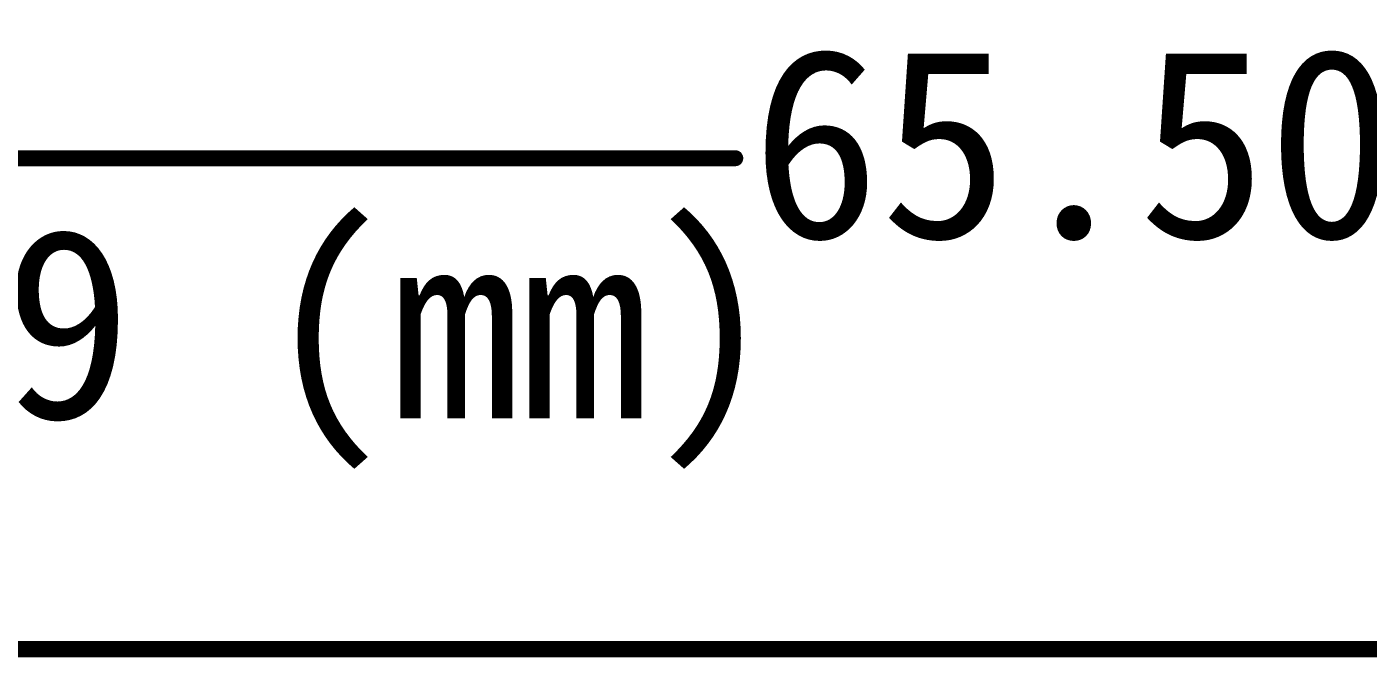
# Model space of a CAD drawing. Extents: x 75 to 173, y 40 to 188.
# Drawn here: x 98.97 to 120.19, y 177.41 to 187.38 of the extents above; entities that cross this region are included whole.
import ezdxf

# ---------------------------------------------------------------- set-up
doc = ezdxf.new("R2010")
doc.units = 0
doc.header["$MEASUREMENT"] = 0
doc.layers.add('KEEPOUTLAYER', color=6, linetype='CONTINUOUS')
doc.layers.add('TOPOVERLAY', color=2, linetype='CONTINUOUS')

msp = doc.modelspace()

# ---------------------------------------------------------------- linework, layer by layer
at = {"layer": 'KEEPOUTLAYER', "const_width": 0.254}
msp.add_lwpolyline([(84.70286, 177.53722), (150.20287, 177.53723)], dxfattribs=at)
at = {"layer": 'TOPOVERLAY', "const_width": 0.254}
msp.add_lwpolyline([(84.70286, 185.30442), (110.17782, 185.30442)], dxfattribs=at)
at = {"layer": 'TOPOVERLAY', "const_width": 0.127}
msp.add_lwpolyline([(110.11432, 185.30442, 1), (110.24132, 185.30442, 1)], format="xyb", close=True, dxfattribs=at)

# ---------------------------------------------------------------- texts
at = {"layer": 'TOPOVERLAY'}
for s, p in [('65.50 (mm)', (110.43182, 184.04402)), ('6.99 (mm)', (92.47526, 181.18962))]:
    msp.add_text(s, height=2.999999, dxfattribs=at).set_placement(p)

doc.saveas('drawing.dxf')
